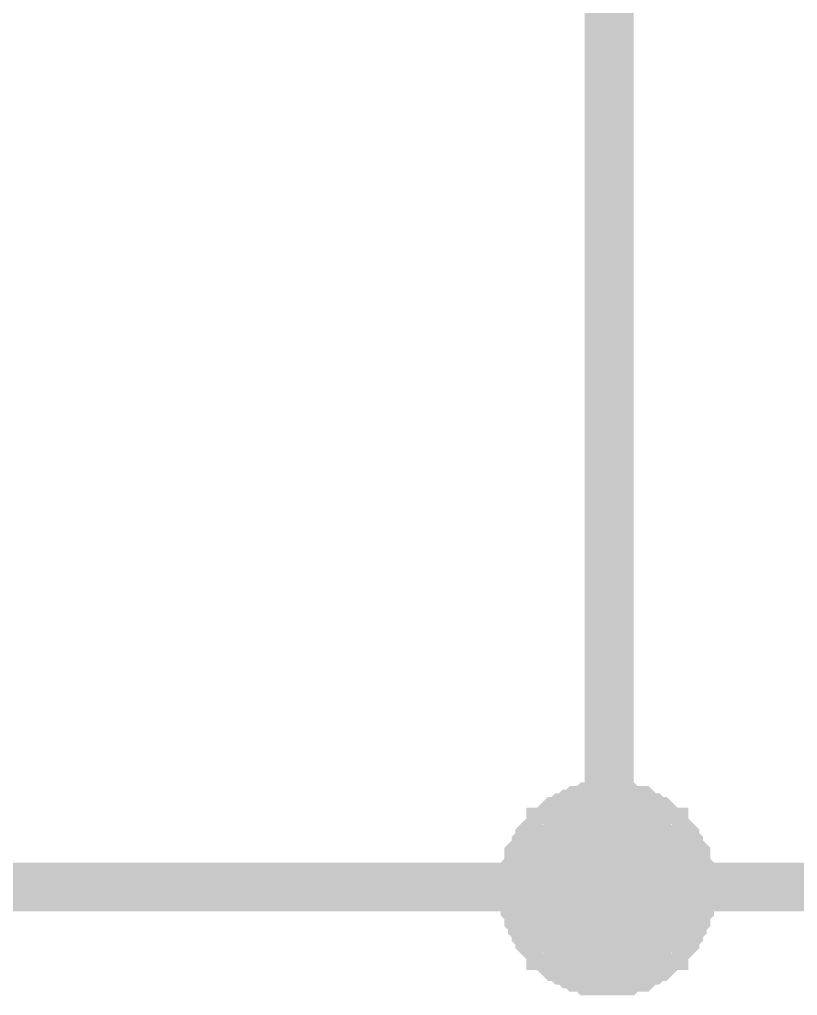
# Model space of a CAD drawing. Header units: millimetres. Extents: x 0 to 800, y 0 to 567.
# Drawn here: x 336.96 to 341.74, y 83.35 to 89.34 of the extents above; entities that cross this region are included whole.
import ezdxf

# ---------------------------------------------------------------- set-up
doc = ezdxf.new("R2010")
doc.units = ezdxf.units.MM
doc.layers.add('Sheet', color=255, linetype='Continuous')

msp = doc.modelspace()

# ---------------------------------------------------------------- linework, layer by layer
at = {"layer": 'Sheet'}
for points, const_width in [([(287.6955, 112.2402), (314.149, 112.2402), (314.149, 84.0178), (322.8399, 84.0178), (328.4397, 84.0178), (333.9723, 84.0178), (340.5801, 84.0178)], 0.2997), ([(348.4646, 85.5633), (348.4646, 84.0178), (340.5801, 84.0178), (340.5801, 93.4029)], 0.2997), ([(340.0649, 84.0178), (340.0649, 84.0402), (340.0649, 84.0626), (340.0649, 84.085), (340.0649, 84.1074), (340.0873, 84.1298), (340.0873, 84.1522), (340.0873, 84.197), (340.1097, 84.2194), (340.1097, 84.2194), (340.1321, 84.2418), (340.1321, 84.2642), (340.1545, 84.2866), (340.1545, 84.309), (340.1769, 84.3314), (340.1993, 84.3538), (340.2217, 84.3538), (340.2217, 84.3762), (340.2441, 84.3986), (340.2665, 84.4209), (340.2889, 84.4209), (340.3113, 84.4433), (340.3337, 84.4433), (340.3561, 84.4657), (340.3785, 84.4657), (340.4009, 84.4881), (340.4233, 84.4881), (340.4457, 84.4881), (340.4681, 84.5105), (340.4905, 84.5105), (340.5353, 84.5105), (340.5577, 84.5105), (340.5801, 84.5105)], 0.2997), ([(340.0649, 84.0178), (340.0649, 84.0402), (340.0649, 84.0626), (340.0649, 84.085), (340.0649, 84.1074), (340.0873, 84.1298), (340.0873, 84.1522), (340.0873, 84.197), (340.1097, 84.2194), (340.1097, 84.2194), (340.1321, 84.2418), (340.1321, 84.2642), (340.1545, 84.2866), (340.1545, 84.309), (340.1769, 84.3314), (340.1993, 84.3538), (340.2217, 84.3538), (340.2217, 84.3762), (340.2441, 84.3986), (340.2665, 84.4209), (340.2889, 84.4209), (340.3113, 84.4433), (340.3337, 84.4433), (340.3561, 84.4657), (340.3785, 84.4657), (340.4009, 84.4881), (340.4233, 84.4881), (340.4457, 84.4881), (340.4681, 84.5105), (340.4905, 84.5105), (340.5353, 84.5105), (340.5577, 84.5105), (340.5801, 84.5105)], 0.2997), ([(340.0649, 84.0178), (340.0649, 84.0402), (340.0649, 84.0626), (340.0649, 84.085), (340.0649, 84.1074), (340.0873, 84.1298), (340.0873, 84.1522), (340.0873, 84.197), (340.1097, 84.2194), (340.1097, 84.2194), (340.1321, 84.2418), (340.1321, 84.2642), (340.1545, 84.2866), (340.1545, 84.309), (340.1769, 84.3314), (340.1993, 84.3538), (340.2217, 84.3538), (340.2217, 84.3762), (340.2441, 84.3986), (340.2665, 84.4209), (340.2889, 84.4209), (340.3113, 84.4433), (340.3337, 84.4433), (340.3561, 84.4657), (340.3785, 84.4657), (340.4009, 84.4881), (340.4233, 84.4881), (340.4457, 84.4881), (340.4681, 84.5105), (340.4905, 84.5105), (340.5353, 84.5105), (340.5577, 84.5105), (340.5801, 84.5105)], 0.2997), ([(340.0649, 84.0178), (340.0649, 84.0402), (340.0649, 84.0626), (340.0649, 84.085), (340.0649, 84.1074), (340.0873, 84.1298), (340.0873, 84.1522), (340.0873, 84.197), (340.1097, 84.2194), (340.1097, 84.2194), (340.1321, 84.2418), (340.1321, 84.2642), (340.1545, 84.2866), (340.1545, 84.309), (340.1769, 84.3314), (340.1993, 84.3538), (340.2217, 84.3538), (340.2217, 84.3762), (340.2441, 84.3986), (340.2665, 84.4209), (340.2889, 84.4209), (340.3113, 84.4433), (340.3337, 84.4433), (340.3561, 84.4657), (340.3785, 84.4657), (340.4009, 84.4881), (340.4233, 84.4881), (340.4457, 84.4881), (340.4681, 84.5105), (340.4905, 84.5105), (340.5353, 84.5105), (340.5577, 84.5105), (340.5801, 84.5105)], 0.2997), ([(340.5801, 84.5105), (340.5801, 84.5105)], 0.2997), ([(340.5801, 84.5105), (340.6025, 84.5105), (340.6249, 84.5105), (340.6473, 84.5105), (340.6697, 84.5105), (340.6921, 84.4881), (340.7145, 84.4881), (340.7593, 84.4881), (340.7817, 84.4657), (340.7817, 84.4657), (340.8041, 84.4433), (340.8265, 84.4433), (340.8489, 84.4209), (340.8713, 84.4209), (340.8937, 84.3986), (340.9161, 84.3762), (340.9161, 84.3538), (340.9385, 84.3538), (340.9609, 84.3314), (340.9833, 84.309), (340.9833, 84.2866), (341.0057, 84.2642), (341.0057, 84.2418), (341.0281, 84.2194), (341.0281, 84.2194), (341.0505, 84.197), (341.0505, 84.1522), (341.0505, 84.1298), (341.0729, 84.1074), (341.0729, 84.085), (341.0729, 84.0626), (341.0729, 84.0402), (341.0729, 84.0178)], 0.2997), ([(340.5801, 84.5105), (340.5801, 84.5105)], 0.2997), ([(340.5801, 84.5105), (340.6025, 84.5105), (340.6249, 84.5105), (340.6473, 84.5105), (340.6697, 84.5105), (340.6921, 84.4881), (340.7145, 84.4881), (340.7593, 84.4881), (340.7817, 84.4657), (340.7817, 84.4657), (340.8041, 84.4433), (340.8265, 84.4433), (340.8489, 84.4209), (340.8713, 84.4209), (340.8937, 84.3986), (340.9161, 84.3762), (340.9161, 84.3538), (340.9385, 84.3538), (340.9609, 84.3314), (340.9833, 84.309), (340.9833, 84.2866), (341.0057, 84.2642), (341.0057, 84.2418), (341.0281, 84.2194), (341.0281, 84.2194), (341.0505, 84.197), (341.0505, 84.1522), (341.0505, 84.1298), (341.0729, 84.1074), (341.0729, 84.085), (341.0729, 84.0626), (341.0729, 84.0402), (341.0729, 84.0178)], 0.2997), ([(340.5801, 84.5105), (340.5801, 84.5105)], 0.2997), ([(340.5801, 84.5105), (340.6025, 84.5105), (340.6249, 84.5105), (340.6473, 84.5105), (340.6697, 84.5105), (340.6921, 84.4881), (340.7145, 84.4881), (340.7593, 84.4881), (340.7817, 84.4657), (340.7817, 84.4657), (340.8041, 84.4433), (340.8265, 84.4433), (340.8489, 84.4209), (340.8713, 84.4209), (340.8937, 84.3986), (340.9161, 84.3762), (340.9161, 84.3538), (340.9385, 84.3538), (340.9609, 84.3314), (340.9833, 84.309), (340.9833, 84.2866), (341.0057, 84.2642), (341.0057, 84.2418), (341.0281, 84.2194), (341.0281, 84.2194), (341.0505, 84.197), (341.0505, 84.1522), (341.0505, 84.1298), (341.0729, 84.1074), (341.0729, 84.085), (341.0729, 84.0626), (341.0729, 84.0402), (341.0729, 84.0178)], 0.2997), ([(340.5801, 84.5105), (340.5801, 84.5105)], 0.2997), ([(340.5801, 84.5105), (340.6025, 84.5105), (340.6249, 84.5105), (340.6473, 84.5105), (340.6697, 84.5105), (340.6921, 84.4881), (340.7145, 84.4881), (340.7593, 84.4881), (340.7817, 84.4657), (340.7817, 84.4657), (340.8041, 84.4433), (340.8265, 84.4433), (340.8489, 84.4209), (340.8713, 84.4209), (340.8937, 84.3986), (340.9161, 84.3762), (340.9161, 84.3538), (340.9385, 84.3538), (340.9609, 84.3314), (340.9833, 84.309), (340.9833, 84.2866), (341.0057, 84.2642), (341.0057, 84.2418), (341.0281, 84.2194), (341.0281, 84.2194), (341.0505, 84.197), (341.0505, 84.1522), (341.0505, 84.1298), (341.0729, 84.1074), (341.0729, 84.085), (341.0729, 84.0626), (341.0729, 84.0402), (341.0729, 84.0178)], 0.2997), ([(340.0649, 84.0178), (340.0649, 84.0402), (340.0649, 84.0626), (340.0649, 84.085), (340.0649, 84.1074), (340.0873, 84.1298), (340.0873, 84.1522), (340.0873, 84.197), (340.1097, 84.2194), (340.1097, 84.2194), (340.1321, 84.2418), (340.1321, 84.2642), (340.1545, 84.2866), (340.1545, 84.309), (340.1769, 84.3314), (340.1993, 84.3538), (340.2217, 84.3538), (340.2217, 84.3762), (340.2441, 84.3986), (340.2665, 84.4209), (340.2889, 84.4209), (340.3113, 84.4433), (340.3337, 84.4433), (340.3561, 84.4657), (340.3785, 84.4657), (340.4009, 84.4881), (340.4233, 84.4881), (340.4457, 84.4881), (340.4681, 84.5105), (340.4905, 84.5105), (340.5353, 84.5105), (340.5577, 84.5105), (340.5801, 84.5105)], 0.0991), ([(340.0649, 84.0178), (340.0649, 84.0402), (340.0649, 84.0626), (340.0649, 84.085), (340.0649, 84.1074), (340.0873, 84.1298), (340.0873, 84.1522), (340.0873, 84.197), (340.1097, 84.2194), (340.1097, 84.2194), (340.1321, 84.2418), (340.1321, 84.2642), (340.1545, 84.2866), (340.1545, 84.309), (340.1769, 84.3314), (340.1993, 84.3538), (340.2217, 84.3538), (340.2217, 84.3762), (340.2441, 84.3986), (340.2665, 84.4209), (340.2889, 84.4209), (340.3113, 84.4433), (340.3337, 84.4433), (340.3561, 84.4657), (340.3785, 84.4657), (340.4009, 84.4881), (340.4233, 84.4881), (340.4457, 84.4881), (340.4681, 84.5105), (340.4905, 84.5105), (340.5353, 84.5105), (340.5577, 84.5105), (340.5801, 84.5105)], 0.0991), ([(340.0649, 84.0178), (340.0649, 84.0402), (340.0649, 84.0626), (340.0649, 84.085), (340.0649, 84.1074), (340.0873, 84.1298), (340.0873, 84.1522), (340.0873, 84.197), (340.1097, 84.2194), (340.1097, 84.2194), (340.1321, 84.2418), (340.1321, 84.2642), (340.1545, 84.2866), (340.1545, 84.309), (340.1769, 84.3314), (340.1993, 84.3538), (340.2217, 84.3538), (340.2217, 84.3762), (340.2441, 84.3986), (340.2665, 84.4209), (340.2889, 84.4209), (340.3113, 84.4433), (340.3337, 84.4433), (340.3561, 84.4657), (340.3785, 84.4657), (340.4009, 84.4881), (340.4233, 84.4881), (340.4457, 84.4881), (340.4681, 84.5105), (340.4905, 84.5105), (340.5353, 84.5105), (340.5577, 84.5105), (340.5801, 84.5105)], 0.0991), ([(340.0649, 84.0178), (340.0649, 84.0402), (340.0649, 84.0626), (340.0649, 84.085), (340.0649, 84.1074), (340.0873, 84.1298), (340.0873, 84.1522), (340.0873, 84.197), (340.1097, 84.2194), (340.1097, 84.2194), (340.1321, 84.2418), (340.1321, 84.2642), (340.1545, 84.2866), (340.1545, 84.309), (340.1769, 84.3314), (340.1993, 84.3538), (340.2217, 84.3538), (340.2217, 84.3762), (340.2441, 84.3986), (340.2665, 84.4209), (340.2889, 84.4209), (340.3113, 84.4433), (340.3337, 84.4433), (340.3561, 84.4657), (340.3785, 84.4657), (340.4009, 84.4881), (340.4233, 84.4881), (340.4457, 84.4881), (340.4681, 84.5105), (340.4905, 84.5105), (340.5353, 84.5105), (340.5577, 84.5105), (340.5801, 84.5105)], 0.0991), ([(340.5801, 84.5105), (340.5801, 84.5105)], 0.0991), ([(340.5801, 84.5105), (340.6025, 84.5105), (340.6249, 84.5105), (340.6473, 84.5105), (340.6697, 84.5105), (340.6921, 84.4881), (340.7145, 84.4881), (340.7593, 84.4881), (340.7817, 84.4657), (340.7817, 84.4657), (340.8041, 84.4433), (340.8265, 84.4433), (340.8489, 84.4209), (340.8713, 84.4209), (340.8937, 84.3986), (340.9161, 84.3762), (340.9161, 84.3538), (340.9385, 84.3538), (340.9609, 84.3314), (340.9833, 84.309), (340.9833, 84.2866), (341.0057, 84.2642), (341.0057, 84.2418), (341.0281, 84.2194), (341.0281, 84.2194), (341.0505, 84.197), (341.0505, 84.1522), (341.0505, 84.1298), (341.0729, 84.1074), (341.0729, 84.085), (341.0729, 84.0626), (341.0729, 84.0402), (341.0729, 84.0178)], 0.0991), ([(340.5801, 84.5105), (340.5801, 84.5105)], 0.0991), ([(340.5801, 84.5105), (340.6025, 84.5105), (340.6249, 84.5105), (340.6473, 84.5105), (340.6697, 84.5105), (340.6921, 84.4881), (340.7145, 84.4881), (340.7593, 84.4881), (340.7817, 84.4657), (340.7817, 84.4657), (340.8041, 84.4433), (340.8265, 84.4433), (340.8489, 84.4209), (340.8713, 84.4209), (340.8937, 84.3986), (340.9161, 84.3762), (340.9161, 84.3538), (340.9385, 84.3538), (340.9609, 84.3314), (340.9833, 84.309), (340.9833, 84.2866), (341.0057, 84.2642), (341.0057, 84.2418), (341.0281, 84.2194), (341.0281, 84.2194), (341.0505, 84.197), (341.0505, 84.1522), (341.0505, 84.1298), (341.0729, 84.1074), (341.0729, 84.085), (341.0729, 84.0626), (341.0729, 84.0402), (341.0729, 84.0178)], 0.0991), ([(340.5801, 84.5105), (340.5801, 84.5105)], 0.0991), ([(340.5801, 84.5105), (340.6025, 84.5105), (340.6249, 84.5105), (340.6473, 84.5105), (340.6697, 84.5105), (340.6921, 84.4881), (340.7145, 84.4881), (340.7593, 84.4881), (340.7817, 84.4657), (340.7817, 84.4657), (340.8041, 84.4433), (340.8265, 84.4433), (340.8489, 84.4209), (340.8713, 84.4209), (340.8937, 84.3986), (340.9161, 84.3762), (340.9161, 84.3538), (340.9385, 84.3538), (340.9609, 84.3314), (340.9833, 84.309), (340.9833, 84.2866), (341.0057, 84.2642), (341.0057, 84.2418), (341.0281, 84.2194), (341.0281, 84.2194), (341.0505, 84.197), (341.0505, 84.1522), (341.0505, 84.1298), (341.0729, 84.1074), (341.0729, 84.085), (341.0729, 84.0626), (341.0729, 84.0402), (341.0729, 84.0178)], 0.0991), ([(340.5801, 84.5105), (340.5801, 84.5105)], 0.0991), ([(340.5801, 84.5105), (340.6025, 84.5105), (340.6249, 84.5105), (340.6473, 84.5105), (340.6697, 84.5105), (340.6921, 84.4881), (340.7145, 84.4881), (340.7593, 84.4881), (340.7817, 84.4657), (340.7817, 84.4657), (340.8041, 84.4433), (340.8265, 84.4433), (340.8489, 84.4209), (340.8713, 84.4209), (340.8937, 84.3986), (340.9161, 84.3762), (340.9161, 84.3538), (340.9385, 84.3538), (340.9609, 84.3314), (340.9833, 84.309), (340.9833, 84.2866), (341.0057, 84.2642), (341.0057, 84.2418), (341.0281, 84.2194), (341.0281, 84.2194), (341.0505, 84.197), (341.0505, 84.1522), (341.0505, 84.1298), (341.0729, 84.1074), (341.0729, 84.085), (341.0729, 84.0626), (341.0729, 84.0402), (341.0729, 84.0178)], 0.0991), ([(340.5801, 83.5026), (340.5577, 83.5026), (340.5353, 83.5026), (340.4905, 83.5026), (340.4681, 83.5026), (340.4457, 83.525), (340.4233, 83.525), (340.4009, 83.525), (340.3785, 83.5474), (340.3561, 83.5474), (340.3337, 83.5698), (340.3113, 83.5698), (340.2889, 83.5922), (340.2665, 83.5922), (340.2441, 83.6146), (340.2217, 83.637), (340.2217, 83.6594), (340.1993, 83.6594), (340.1769, 83.6818), (340.1545, 83.7042), (340.1545, 83.7266), (340.1321, 83.749), (340.1321, 83.7714), (340.1097, 83.7938), (340.1097, 83.8162), (340.0873, 83.8386), (340.0873, 83.861), (340.0873, 83.8834), (340.0649, 83.9058), (340.0649, 83.9282), (340.0649, 83.973), (340.0649, 83.9954), (340.0649, 84.0178)], 0.2997), ([(340.0649, 84.0178), (340.0649, 84.0178)], 0.2997), ([(340.5801, 83.5026), (340.5577, 83.5026), (340.5353, 83.5026), (340.4905, 83.5026), (340.4681, 83.5026), (340.4457, 83.525), (340.4233, 83.525), (340.4009, 83.525), (340.3785, 83.5474), (340.3561, 83.5474), (340.3337, 83.5698), (340.3113, 83.5698), (340.2889, 83.5922), (340.2665, 83.5922), (340.2441, 83.6146), (340.2217, 83.637), (340.2217, 83.6594), (340.1993, 83.6594), (340.1769, 83.6818), (340.1545, 83.7042), (340.1545, 83.7266), (340.1321, 83.749), (340.1321, 83.7714), (340.1097, 83.7938), (340.1097, 83.8162), (340.0873, 83.8386), (340.0873, 83.861), (340.0873, 83.8834), (340.0649, 83.9058), (340.0649, 83.9282), (340.0649, 83.973), (340.0649, 83.9954), (340.0649, 84.0178)], 0.2997), ([(340.0649, 84.0178), (340.0649, 84.0178)], 0.2997), ([(340.5801, 83.5026), (340.5577, 83.5026), (340.5353, 83.5026), (340.4905, 83.5026), (340.4681, 83.5026), (340.4457, 83.525), (340.4233, 83.525), (340.4009, 83.525), (340.3785, 83.5474), (340.3561, 83.5474), (340.3337, 83.5698), (340.3113, 83.5698), (340.2889, 83.5922), (340.2665, 83.5922), (340.2441, 83.6146), (340.2217, 83.637), (340.2217, 83.6594), (340.1993, 83.6594), (340.1769, 83.6818), (340.1545, 83.7042), (340.1545, 83.7266), (340.1321, 83.749), (340.1321, 83.7714), (340.1097, 83.7938), (340.1097, 83.8162), (340.0873, 83.8386), (340.0873, 83.861), (340.0873, 83.8834), (340.0649, 83.9058), (340.0649, 83.9282), (340.0649, 83.973), (340.0649, 83.9954), (340.0649, 84.0178)], 0.2997), ([(340.0649, 84.0178), (340.0649, 84.0178)], 0.2997), ([(340.5801, 83.5026), (340.5577, 83.5026), (340.5353, 83.5026), (340.4905, 83.5026), (340.4681, 83.5026), (340.4457, 83.525), (340.4233, 83.525), (340.4009, 83.525), (340.3785, 83.5474), (340.3561, 83.5474), (340.3337, 83.5698), (340.3113, 83.5698), (340.2889, 83.5922), (340.2665, 83.5922), (340.2441, 83.6146), (340.2217, 83.637), (340.2217, 83.6594), (340.1993, 83.6594), (340.1769, 83.6818), (340.1545, 83.7042), (340.1545, 83.7266), (340.1321, 83.749), (340.1321, 83.7714), (340.1097, 83.7938), (340.1097, 83.8162), (340.0873, 83.8386), (340.0873, 83.861), (340.0873, 83.8834), (340.0649, 83.9058), (340.0649, 83.9282), (340.0649, 83.973), (340.0649, 83.9954), (340.0649, 84.0178)], 0.2997), ([(340.0649, 84.0178), (340.0649, 84.0178)], 0.2997), ([(341.0729, 84.0178), (341.0729, 83.9954), (341.0729, 83.973), (341.0729, 83.9282), (341.0729, 83.9058), (341.0505, 83.8834), (341.0505, 83.861), (341.0505, 83.8386), (341.0281, 83.8162), (341.0281, 83.7938), (341.0057, 83.7714), (341.0057, 83.749), (340.9833, 83.7266), (340.9833, 83.7042), (340.9609, 83.6818), (340.9385, 83.6594), (340.9161, 83.6594), (340.9161, 83.637), (340.8937, 83.6146), (340.8713, 83.5922), (340.8489, 83.5922), (340.8265, 83.5698), (340.8041, 83.5698), (340.7817, 83.5474), (340.7817, 83.5474), (340.7593, 83.525), (340.7145, 83.525), (340.6921, 83.525), (340.6697, 83.5026), (340.6473, 83.5026), (340.6249, 83.5026), (340.6025, 83.5026), (340.5801, 83.5026)], 0.2997), ([(341.0729, 84.0178), (341.0729, 83.9954), (341.0729, 83.973), (341.0729, 83.9282), (341.0729, 83.9058), (341.0505, 83.8834), (341.0505, 83.861), (341.0505, 83.8386), (341.0281, 83.8162), (341.0281, 83.7938), (341.0057, 83.7714), (341.0057, 83.749), (340.9833, 83.7266), (340.9833, 83.7042), (340.9609, 83.6818), (340.9385, 83.6594), (340.9161, 83.6594), (340.9161, 83.637), (340.8937, 83.6146), (340.8713, 83.5922), (340.8489, 83.5922), (340.8265, 83.5698), (340.8041, 83.5698), (340.7817, 83.5474), (340.7817, 83.5474), (340.7593, 83.525), (340.7145, 83.525), (340.6921, 83.525), (340.6697, 83.5026), (340.6473, 83.5026), (340.6249, 83.5026), (340.6025, 83.5026), (340.5801, 83.5026)], 0.2997), ([(341.0729, 84.0178), (341.0729, 83.9954), (341.0729, 83.973), (341.0729, 83.9282), (341.0729, 83.9058), (341.0505, 83.8834), (341.0505, 83.861), (341.0505, 83.8386), (341.0281, 83.8162), (341.0281, 83.7938), (341.0057, 83.7714), (341.0057, 83.749), (340.9833, 83.7266), (340.9833, 83.7042), (340.9609, 83.6818), (340.9385, 83.6594), (340.9161, 83.6594), (340.9161, 83.637), (340.8937, 83.6146), (340.8713, 83.5922), (340.8489, 83.5922), (340.8265, 83.5698), (340.8041, 83.5698), (340.7817, 83.5474), (340.7817, 83.5474), (340.7593, 83.525), (340.7145, 83.525), (340.6921, 83.525), (340.6697, 83.5026), (340.6473, 83.5026), (340.6249, 83.5026), (340.6025, 83.5026), (340.5801, 83.5026)], 0.2997), ([(341.0729, 84.0178), (341.0729, 83.9954), (341.0729, 83.973), (341.0729, 83.9282), (341.0729, 83.9058), (341.0505, 83.8834), (341.0505, 83.861), (341.0505, 83.8386), (341.0281, 83.8162), (341.0281, 83.7938), (341.0057, 83.7714), (341.0057, 83.749), (340.9833, 83.7266), (340.9833, 83.7042), (340.9609, 83.6818), (340.9385, 83.6594), (340.9161, 83.6594), (340.9161, 83.637), (340.8937, 83.6146), (340.8713, 83.5922), (340.8489, 83.5922), (340.8265, 83.5698), (340.8041, 83.5698), (340.7817, 83.5474), (340.7817, 83.5474), (340.7593, 83.525), (340.7145, 83.525), (340.6921, 83.525), (340.6697, 83.5026), (340.6473, 83.5026), (340.6249, 83.5026), (340.6025, 83.5026), (340.5801, 83.5026)], 0.2997), ([(341.0729, 84.0178), (341.0729, 84.0178), (341.0729, 84.0178), (341.0729, 84.0178), (341.0729, 84.0178), (341.0729, 84.0178), (341.0729, 84.0178), (341.0729, 84.0178), (341.0729, 84.0178), (341.0729, 84.0178), (341.0729, 84.0178), (341.0729, 84.0178), (341.0729, 84.0178), (341.0729, 84.0178), (341.0729, 84.0178), (341.0729, 84.0178), (341.0729, 84.0178), (341.0729, 84.0178), (341.0729, 84.0178), (341.0729, 84.0178), (341.0729, 84.0178), (341.0729, 84.0178), (341.0729, 84.0178), (341.0729, 84.0178), (341.0729, 84.0178), (341.0729, 84.0178), (341.0729, 84.0178), (341.0729, 84.0178), (341.0729, 84.0178), (341.0729, 84.0178), (341.0729, 84.0178), (341.0729, 84.0178), (341.0729, 84.0178)], 0.2997), ([(341.0729, 84.0178), (341.0729, 84.0178)], 0.2997), ([(341.0729, 84.0178), (341.0729, 84.0178), (341.0729, 84.0178), (341.0729, 84.0178), (341.0729, 84.0178), (341.0729, 84.0178), (341.0729, 84.0178), (341.0729, 84.0178), (341.0729, 84.0178), (341.0729, 84.0178), (341.0729, 84.0178), (341.0729, 84.0178), (341.0729, 84.0178), (341.0729, 84.0178), (341.0729, 84.0178), (341.0729, 84.0178), (341.0729, 84.0178), (341.0729, 84.0178), (341.0729, 84.0178), (341.0729, 84.0178), (341.0729, 84.0178), (341.0729, 84.0178), (341.0729, 84.0178), (341.0729, 84.0178), (341.0729, 84.0178), (341.0729, 84.0178), (341.0729, 84.0178), (341.0729, 84.0178), (341.0729, 84.0178), (341.0729, 84.0178), (341.0729, 84.0178), (341.0729, 84.0178), (341.0729, 84.0178)], 0.2997), ([(341.0729, 84.0178), (341.0729, 84.0178)], 0.2997), ([(341.0729, 84.0178), (341.0729, 84.0178), (341.0729, 84.0178), (341.0729, 84.0178), (341.0729, 84.0178), (341.0729, 84.0178), (341.0729, 84.0178), (341.0729, 84.0178), (341.0729, 84.0178), (341.0729, 84.0178), (341.0729, 84.0178), (341.0729, 84.0178), (341.0729, 84.0178), (341.0729, 84.0178), (341.0729, 84.0178), (341.0729, 84.0178), (341.0729, 84.0178), (341.0729, 84.0178), (341.0729, 84.0178), (341.0729, 84.0178), (341.0729, 84.0178), (341.0729, 84.0178), (341.0729, 84.0178), (341.0729, 84.0178), (341.0729, 84.0178), (341.0729, 84.0178), (341.0729, 84.0178), (341.0729, 84.0178), (341.0729, 84.0178), (341.0729, 84.0178), (341.0729, 84.0178), (341.0729, 84.0178), (341.0729, 84.0178)], 0.2997), ([(341.0729, 84.0178), (341.0729, 84.0178)], 0.2997), ([(341.0729, 84.0178), (341.0729, 84.0178), (341.0729, 84.0178), (341.0729, 84.0178), (341.0729, 84.0178), (341.0729, 84.0178), (341.0729, 84.0178), (341.0729, 84.0178), (341.0729, 84.0178), (341.0729, 84.0178), (341.0729, 84.0178), (341.0729, 84.0178), (341.0729, 84.0178), (341.0729, 84.0178), (341.0729, 84.0178), (341.0729, 84.0178), (341.0729, 84.0178), (341.0729, 84.0178), (341.0729, 84.0178), (341.0729, 84.0178), (341.0729, 84.0178), (341.0729, 84.0178), (341.0729, 84.0178), (341.0729, 84.0178), (341.0729, 84.0178), (341.0729, 84.0178), (341.0729, 84.0178), (341.0729, 84.0178), (341.0729, 84.0178), (341.0729, 84.0178), (341.0729, 84.0178), (341.0729, 84.0178), (341.0729, 84.0178)], 0.2997), ([(341.0729, 84.0178), (341.0729, 84.0178)], 0.2997), ([(340.5801, 83.5026), (340.5577, 83.5026), (340.5353, 83.5026), (340.4905, 83.5026), (340.4681, 83.5026), (340.4457, 83.525), (340.4233, 83.525), (340.4009, 83.525), (340.3785, 83.5474), (340.3561, 83.5474), (340.3337, 83.5698), (340.3113, 83.5698), (340.2889, 83.5922), (340.2665, 83.5922), (340.2441, 83.6146), (340.2217, 83.637), (340.2217, 83.6594), (340.1993, 83.6594), (340.1769, 83.6818), (340.1545, 83.7042), (340.1545, 83.7266), (340.1321, 83.749), (340.1321, 83.7714), (340.1097, 83.7938), (340.1097, 83.8162), (340.0873, 83.8386), (340.0873, 83.861), (340.0873, 83.8834), (340.0649, 83.9058), (340.0649, 83.9282), (340.0649, 83.973), (340.0649, 83.9954), (340.0649, 84.0178)], 0.0991), ([(340.0649, 84.0178), (340.0649, 84.0178)], 0.0991), ([(340.5801, 83.5026), (340.5577, 83.5026), (340.5353, 83.5026), (340.4905, 83.5026), (340.4681, 83.5026), (340.4457, 83.525), (340.4233, 83.525), (340.4009, 83.525), (340.3785, 83.5474), (340.3561, 83.5474), (340.3337, 83.5698), (340.3113, 83.5698), (340.2889, 83.5922), (340.2665, 83.5922), (340.2441, 83.6146), (340.2217, 83.637), (340.2217, 83.6594), (340.1993, 83.6594), (340.1769, 83.6818), (340.1545, 83.7042), (340.1545, 83.7266), (340.1321, 83.749), (340.1321, 83.7714), (340.1097, 83.7938), (340.1097, 83.8162), (340.0873, 83.8386), (340.0873, 83.861), (340.0873, 83.8834), (340.0649, 83.9058), (340.0649, 83.9282), (340.0649, 83.973), (340.0649, 83.9954), (340.0649, 84.0178)], 0.0991), ([(340.0649, 84.0178), (340.0649, 84.0178)], 0.0991), ([(340.5801, 83.5026), (340.5577, 83.5026), (340.5353, 83.5026), (340.4905, 83.5026), (340.4681, 83.5026), (340.4457, 83.525), (340.4233, 83.525), (340.4009, 83.525), (340.3785, 83.5474), (340.3561, 83.5474), (340.3337, 83.5698), (340.3113, 83.5698), (340.2889, 83.5922), (340.2665, 83.5922), (340.2441, 83.6146), (340.2217, 83.637), (340.2217, 83.6594), (340.1993, 83.6594), (340.1769, 83.6818), (340.1545, 83.7042), (340.1545, 83.7266), (340.1321, 83.749), (340.1321, 83.7714), (340.1097, 83.7938), (340.1097, 83.8162), (340.0873, 83.8386), (340.0873, 83.861), (340.0873, 83.8834), (340.0649, 83.9058), (340.0649, 83.9282), (340.0649, 83.973), (340.0649, 83.9954), (340.0649, 84.0178)], 0.0991), ([(340.0649, 84.0178), (340.0649, 84.0178)], 0.0991), ([(340.5801, 83.5026), (340.5577, 83.5026), (340.5353, 83.5026), (340.4905, 83.5026), (340.4681, 83.5026), (340.4457, 83.525), (340.4233, 83.525), (340.4009, 83.525), (340.3785, 83.5474), (340.3561, 83.5474), (340.3337, 83.5698), (340.3113, 83.5698), (340.2889, 83.5922), (340.2665, 83.5922), (340.2441, 83.6146), (340.2217, 83.637), (340.2217, 83.6594), (340.1993, 83.6594), (340.1769, 83.6818), (340.1545, 83.7042), (340.1545, 83.7266), (340.1321, 83.749), (340.1321, 83.7714), (340.1097, 83.7938), (340.1097, 83.8162), (340.0873, 83.8386), (340.0873, 83.861), (340.0873, 83.8834), (340.0649, 83.9058), (340.0649, 83.9282), (340.0649, 83.973), (340.0649, 83.9954), (340.0649, 84.0178)], 0.0991), ([(340.0649, 84.0178), (340.0649, 84.0178)], 0.0991), ([(341.0729, 84.0178), (341.0729, 83.9954), (341.0729, 83.973), (341.0729, 83.9282), (341.0729, 83.9058), (341.0505, 83.8834), (341.0505, 83.861), (341.0505, 83.8386), (341.0281, 83.8162), (341.0281, 83.7938), (341.0057, 83.7714), (341.0057, 83.749), (340.9833, 83.7266), (340.9833, 83.7042), (340.9609, 83.6818), (340.9385, 83.6594), (340.9161, 83.6594), (340.9161, 83.637), (340.8937, 83.6146), (340.8713, 83.5922), (340.8489, 83.5922), (340.8265, 83.5698), (340.8041, 83.5698), (340.7817, 83.5474), (340.7817, 83.5474), (340.7593, 83.525), (340.7145, 83.525), (340.6921, 83.525), (340.6697, 83.5026), (340.6473, 83.5026), (340.6249, 83.5026), (340.6025, 83.5026), (340.5801, 83.5026)], 0.0991), ([(341.0729, 84.0178), (341.0729, 83.9954), (341.0729, 83.973), (341.0729, 83.9282), (341.0729, 83.9058), (341.0505, 83.8834), (341.0505, 83.861), (341.0505, 83.8386), (341.0281, 83.8162), (341.0281, 83.7938), (341.0057, 83.7714), (341.0057, 83.749), (340.9833, 83.7266), (340.9833, 83.7042), (340.9609, 83.6818), (340.9385, 83.6594), (340.9161, 83.6594), (340.9161, 83.637), (340.8937, 83.6146), (340.8713, 83.5922), (340.8489, 83.5922), (340.8265, 83.5698), (340.8041, 83.5698), (340.7817, 83.5474), (340.7817, 83.5474), (340.7593, 83.525), (340.7145, 83.525), (340.6921, 83.525), (340.6697, 83.5026), (340.6473, 83.5026), (340.6249, 83.5026), (340.6025, 83.5026), (340.5801, 83.5026)], 0.0991), ([(341.0729, 84.0178), (341.0729, 83.9954), (341.0729, 83.973), (341.0729, 83.9282), (341.0729, 83.9058), (341.0505, 83.8834), (341.0505, 83.861), (341.0505, 83.8386), (341.0281, 83.8162), (341.0281, 83.7938), (341.0057, 83.7714), (341.0057, 83.749), (340.9833, 83.7266), (340.9833, 83.7042), (340.9609, 83.6818), (340.9385, 83.6594), (340.9161, 83.6594), (340.9161, 83.637), (340.8937, 83.6146), (340.8713, 83.5922), (340.8489, 83.5922), (340.8265, 83.5698), (340.8041, 83.5698), (340.7817, 83.5474), (340.7817, 83.5474), (340.7593, 83.525), (340.7145, 83.525), (340.6921, 83.525), (340.6697, 83.5026), (340.6473, 83.5026), (340.6249, 83.5026), (340.6025, 83.5026), (340.5801, 83.5026)], 0.0991), ([(341.0729, 84.0178), (341.0729, 83.9954), (341.0729, 83.973), (341.0729, 83.9282), (341.0729, 83.9058), (341.0505, 83.8834), (341.0505, 83.861), (341.0505, 83.8386), (341.0281, 83.8162), (341.0281, 83.7938), (341.0057, 83.7714), (341.0057, 83.749), (340.9833, 83.7266), (340.9833, 83.7042), (340.9609, 83.6818), (340.9385, 83.6594), (340.9161, 83.6594), (340.9161, 83.637), (340.8937, 83.6146), (340.8713, 83.5922), (340.8489, 83.5922), (340.8265, 83.5698), (340.8041, 83.5698), (340.7817, 83.5474), (340.7817, 83.5474), (340.7593, 83.525), (340.7145, 83.525), (340.6921, 83.525), (340.6697, 83.5026), (340.6473, 83.5026), (340.6249, 83.5026), (340.6025, 83.5026), (340.5801, 83.5026)], 0.0991), ([(341.0729, 84.0178), (341.0729, 84.0178), (341.0729, 84.0178), (341.0729, 84.0178), (341.0729, 84.0178), (341.0729, 84.0178), (341.0729, 84.0178), (341.0729, 84.0178), (341.0729, 84.0178), (341.0729, 84.0178), (341.0729, 84.0178), (341.0729, 84.0178), (341.0729, 84.0178), (341.0729, 84.0178), (341.0729, 84.0178), (341.0729, 84.0178), (341.0729, 84.0178), (341.0729, 84.0178), (341.0729, 84.0178), (341.0729, 84.0178), (341.0729, 84.0178), (341.0729, 84.0178), (341.0729, 84.0178), (341.0729, 84.0178), (341.0729, 84.0178), (341.0729, 84.0178), (341.0729, 84.0178), (341.0729, 84.0178), (341.0729, 84.0178), (341.0729, 84.0178), (341.0729, 84.0178), (341.0729, 84.0178), (341.0729, 84.0178)], 0.0991), ([(341.0729, 84.0178), (341.0729, 84.0178)], 0.0991), ([(341.0729, 84.0178), (341.0729, 84.0178), (341.0729, 84.0178), (341.0729, 84.0178), (341.0729, 84.0178), (341.0729, 84.0178), (341.0729, 84.0178), (341.0729, 84.0178), (341.0729, 84.0178), (341.0729, 84.0178), (341.0729, 84.0178), (341.0729, 84.0178), (341.0729, 84.0178), (341.0729, 84.0178), (341.0729, 84.0178), (341.0729, 84.0178), (341.0729, 84.0178), (341.0729, 84.0178), (341.0729, 84.0178), (341.0729, 84.0178), (341.0729, 84.0178), (341.0729, 84.0178), (341.0729, 84.0178), (341.0729, 84.0178), (341.0729, 84.0178), (341.0729, 84.0178), (341.0729, 84.0178), (341.0729, 84.0178), (341.0729, 84.0178), (341.0729, 84.0178), (341.0729, 84.0178), (341.0729, 84.0178), (341.0729, 84.0178)], 0.0991), ([(341.0729, 84.0178), (341.0729, 84.0178)], 0.0991), ([(341.0729, 84.0178), (341.0729, 84.0178), (341.0729, 84.0178), (341.0729, 84.0178), (341.0729, 84.0178), (341.0729, 84.0178), (341.0729, 84.0178), (341.0729, 84.0178), (341.0729, 84.0178), (341.0729, 84.0178), (341.0729, 84.0178), (341.0729, 84.0178), (341.0729, 84.0178), (341.0729, 84.0178), (341.0729, 84.0178), (341.0729, 84.0178), (341.0729, 84.0178), (341.0729, 84.0178), (341.0729, 84.0178), (341.0729, 84.0178), (341.0729, 84.0178), (341.0729, 84.0178), (341.0729, 84.0178), (341.0729, 84.0178), (341.0729, 84.0178), (341.0729, 84.0178), (341.0729, 84.0178), (341.0729, 84.0178), (341.0729, 84.0178), (341.0729, 84.0178), (341.0729, 84.0178), (341.0729, 84.0178), (341.0729, 84.0178)], 0.0991), ([(341.0729, 84.0178), (341.0729, 84.0178)], 0.0991), ([(341.0729, 84.0178), (341.0729, 84.0178), (341.0729, 84.0178), (341.0729, 84.0178), (341.0729, 84.0178), (341.0729, 84.0178), (341.0729, 84.0178), (341.0729, 84.0178), (341.0729, 84.0178), (341.0729, 84.0178), (341.0729, 84.0178), (341.0729, 84.0178), (341.0729, 84.0178), (341.0729, 84.0178), (341.0729, 84.0178), (341.0729, 84.0178), (341.0729, 84.0178), (341.0729, 84.0178), (341.0729, 84.0178), (341.0729, 84.0178), (341.0729, 84.0178), (341.0729, 84.0178), (341.0729, 84.0178), (341.0729, 84.0178), (341.0729, 84.0178), (341.0729, 84.0178), (341.0729, 84.0178), (341.0729, 84.0178), (341.0729, 84.0178), (341.0729, 84.0178), (341.0729, 84.0178), (341.0729, 84.0178), (341.0729, 84.0178)], 0.0991), ([(341.0729, 84.0178), (341.0729, 84.0178)], 0.0991)]:
    msp.add_lwpolyline(points, dxfattribs=dict(at, const_width=const_width))
at = {"layer": 'Sheet', "const_width": 0.508}
msp.add_lwpolyline([(340.3101, 84.0143, 1), (340.8181, 84.0143, 1)], format="xyb", close=True, dxfattribs=at)

doc.saveas('drawing.dxf')
